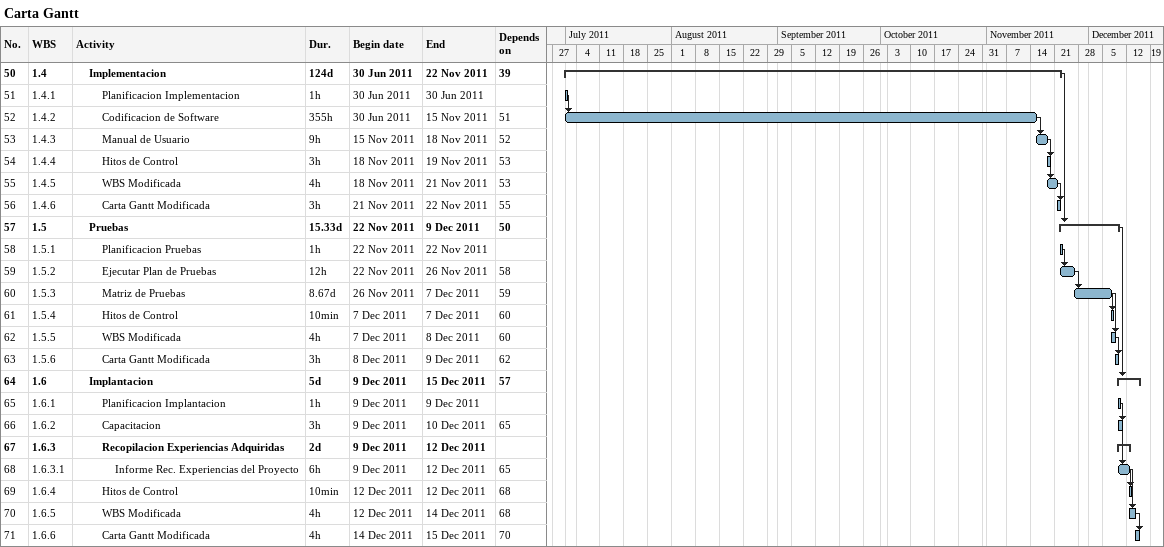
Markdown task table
Carta Gantt

| ID | WBS | Task | Duration | Start | Finish | Predecessors |
|---|---|---|---|---|---|---|
| 50 | 1.4 | **Implementacion** | 124d | 2011-06-30 | 2011-11-22 | 39 |
| 51 | 1.4.1 | Planificacion Implementacion | 1h | 2011-06-30 | 2011-06-30 |  |
| 52 | 1.4.2 | Codificacion de Software | 355h | 2011-06-30 | 2011-11-15 | 51 |
| 53 | 1.4.3 | Manual de Usuario | 9h | 2011-11-15 | 2011-11-18 | 52 |
| 54 | 1.4.4 | Hitos de Control | 3h | 2011-11-18 | 2011-11-19 | 53 |
| 55 | 1.4.5 | WBS Modificada | 4h | 2011-11-18 | 2011-11-21 | 53 |
| 56 | 1.4.6 | Carta Gantt Modificada | 3h | 2011-11-21 | 2011-11-22 | 55 |
| 57 | 1.5 | **Pruebas** | 15.33d | 2011-11-22 | 2011-12-09 | 50 |
| 58 | 1.5.1 | Planificacion Pruebas | 1h | 2011-11-22 | 2011-11-22 |  |
| 59 | 1.5.2 | Ejecutar Plan de Pruebas | 12h | 2011-11-22 | 2011-11-26 | 58 |
| 60 | 1.5.3 | Matriz de Pruebas | 8.67d | 2011-11-26 | 2011-12-07 | 59 |
| 61 | 1.5.4 | Hitos de Control | 10min | 2011-12-07 | 2011-12-07 | 60 |
| 62 | 1.5.5 | WBS Modificada | 4h | 2011-12-07 | 2011-12-08 | 60 |
| 63 | 1.5.6 | Carta Gantt Modificada | 3h | 2011-12-08 | 2011-12-09 | 62 |
| 64 | 1.6 | **Implantacion** | 5d | 2011-12-09 | 2011-12-15 | 57 |
| 65 | 1.6.1 | Planificacion Implantacion | 1h | 2011-12-09 | 2011-12-09 |  |
| 66 | 1.6.2 | Capacitacion | 3h | 2011-12-09 | 2011-12-10 | 65 |
| 67 | 1.6.3 | **Recopilacion Experiencias Adquiridas** | 2d | 2011-12-09 | 2011-12-12 |  |
| 68 | 1.6.3.1 | Informe Rec. Experiencias del Proyecto | 6h | 2011-12-09 | 2011-12-12 | 65 |
| 69 | 1.6.4 | Hitos de Control | 10min | 2011-12-12 | 2011-12-12 | 68 |
| 70 | 1.6.5 | WBS Modificada | 4h | 2011-12-12 | 2011-12-14 | 68 |
| 71 | 1.6.6 | Carta Gantt Modificada | 4h | 2011-12-14 | 2011-12-15 | 70 |
